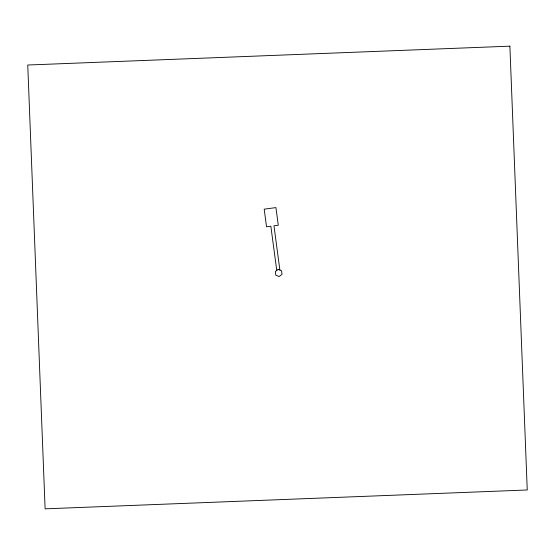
<?xml version="1.0" encoding="UTF-8"?>
<svg xmlns="http://www.w3.org/2000/svg" width="555" height="555" viewBox="0 0 555 555"><rect width="100%" height="100%" fill="white"/><g stroke="black" fill="none" stroke-linecap="round" stroke-linejoin="round"><path stroke-width="0.83" d="M279.873 270.042L273.969 225.802L278.284 225.226L275.932 207.605L264.187 209.166L266.539 226.794L270.854 226.218L276.758 270.458M278.194 269.348L275.322 271.561L275.8 275.162L279.151 276.543L282.03 274.33L281.551 270.729L278.194 269.348M509.885 46.162L27.75 65.018L45.115 508.838L527.25 489.982L509.885 46.162"/></g></svg>
